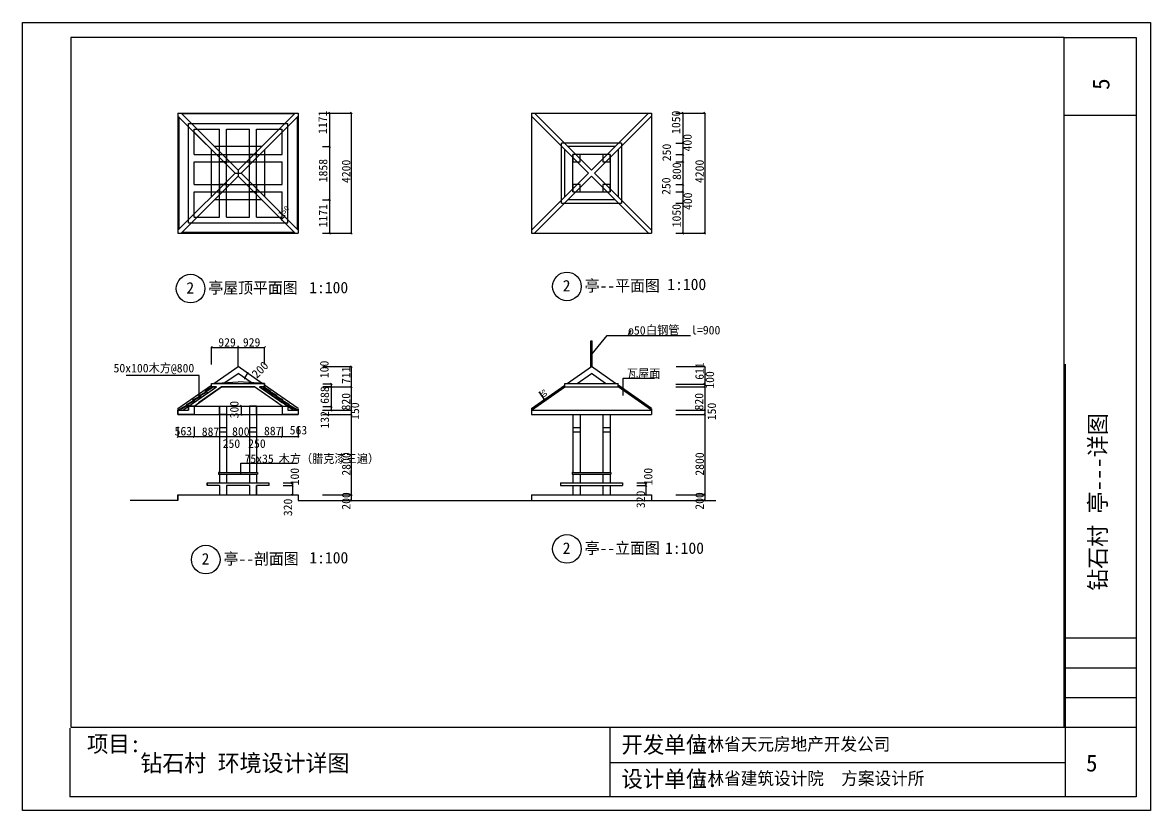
# Model space of a CAD drawing. Header units: metres. Extents: x 195460 to 277862, y -104274 to -16828.
# Drawn here: x 238437 to 277862, y -103658 to -76108 of the extents above; entities that cross this region are included whole.
import ezdxf

# ---------------------------------------------------------------- set-up
doc = ezdxf.new("R2010")
doc.units = ezdxf.units.M
for name, color, linetype in [('1', 2, 'Continuous'), ('PUB_TITLE', 7, 'Continuous'), ('SHU', 7, 'Continuous'), ('W_SH', 4, 'Continuous')]:
    doc.layers.add(name, color=color, linetype=linetype)

msp = doc.modelspace()

# ---------------------------------------------------------------- linework, layer by layer
for p, q in [((274891.17, -103178.67), (274891.17, -88058.91)), ((240085.85, -100782.07), (240085.85, -103178.67)), ((258966.71, -100782.07), (258966.71, -103178.67)), ((258966.71, -101979.1), (274891.17, -101979.1))]:
    msp.add_line(p, q)
at = {"layer": 'PUB_TITLE'}
for p, q in [((238437.39, -76108.14), (277862.39, -76108.14)), ((238437.39, -103658.14), (238437.39, -76108.14)), ((277862.39, -76108.14), (277862.39, -103658.14)), ((274851.22, -76627.42), (240125.79, -76627.42)), ((240125.79, -76627.42), (240125.79, -100742.13)), ((274851.22, -100742.13), (274851.22, -76627.42)), ((277363.64, -76627.42), (277363.64, -103178.67)), ((240125.79, -100742.13), (274851.22, -100742.13)), ((277363.64, -103178.67), (240085.85, -103178.67)), ((277862.39, -103658.14), (238437.39, -103658.14))]:
    msp.add_line(p, q, dxfattribs=at)
at = {"layer": 'SHU'}
for p, q in [((244232.58, -83111.06), (244232.58, -79636.88)), ((244232.58, -79636.88), (247706.76, -79636.88)), ((245040.75, -82196.83), (245040.75, -80551.12)), ((246792.52, -80445.05), (245146.82, -80445.05)), ((246898.59, -80551.12), (246898.59, -82196.83)), ((246792.52, -82302.89), (245146.82, -82302.89)), ((244232.58, -83111.06), (247706.76, -83111.06)), ((244614.52, -88447.9), (242060.89, -88447.9)), ((244614.52, -89267.91), (244614.52, -88447.9))]:
    msp.add_line(p, q, dxfattribs=at)
for points in [[(244432.58, -89517.38), (244258.24, -89517.38)], [(247506.76, -89517.38), (247681.1, -89517.38)]]:
    msp.add_lwpolyline(points, dxfattribs=at)
for centre in [(244310.04, -85411.71), (257464.76, -85336.58), (257464.35, -94512.21), (244842.59, -94885.49)]:
    msp.add_circle(centre, 500, dxfattribs=at)
at = {"layer": 'W_SH'}
for p, q in [((274851.22, -76627.42), (277363.64, -76627.42)), ((243869.67, -79273.97), (243869.67, -83473.97)), ((243869.67, -79273.97), (248069.67, -79273.97)), ((244919.67, -80430.04), (243869.67, -79380.04)), ((243869.67, -79380.04), (245863.6, -81373.97)), ((243897.71, -79408.08), (243897.71, -83339.86)), ((243897.71, -83339.86), (243897.71, -79408.08)), ((245969.67, -81267.91), (243975.73, -79273.97)), ((247935.56, -79302.02), (244003.78, -79302.02)), ((245969.67, -81267.91), (247963.6, -79273.97)), ((248069.67, -79380.04), (246075.73, -81373.97)), ((247706.76, -83111.06), (247706.76, -79636.88)), ((248041.62, -79408.08), (248041.62, -83339.86)), ((248069.67, -79273.97), (248069.67, -83473.97)), ((248920.95, -79273.97), (249928.96, -79273.97)), ((249167.41, -79273.97), (249167.41, -83473.97)), ((249928.96, -79273.97), (249928.96, -83473.97)), ((256223.8, -79273.97), (260423.8, -79273.97)), ((256223.8, -79273.97), (256223.8, -83473.97)), ((256223.8, -79380.04), (258217.73, -81373.97)), ((256329.86, -79273.97), (258323.8, -81267.91)), ((258323.8, -81267.91), (260317.73, -79273.97)), ((258429.86, -81373.97), (260423.8, -79380.04)), ((260423.8, -79273.97), (260423.8, -83473.97)), ((261275.08, -79273.97), (262283.08, -79273.97)), ((261521.54, -79273.97), (261521.54, -83473.97)), ((262283.08, -79273.97), (262283.08, -83473.97)), ((274851.22, -79345.74), (277363.64, -79345.74)), ((244432.58, -79836.88), (245319.67, -79836.88)), ((244432.58, -80723.97), (244432.58, -79836.88)), ((245319.67, -82911.06), (245319.67, -79836.88)), ((245569.67, -82911.06), (245569.67, -79836.88)), ((245569.67, -79836.88), (246369.67, -79836.88)), ((246369.67, -82911.06), (246369.67, -79836.88)), ((246619.67, -82911.06), (246619.67, -79836.88)), ((246619.67, -79836.88), (247506.76, -79836.88)), ((247506.76, -80723.97), (247506.76, -79836.88)), ((259373.8, -80323.97), (257273.8, -80323.97)), ((257273.8, -82423.97), (257273.8, -80323.97)), ((259373.8, -80323.97), (259373.8, -82423.97)), ((261275.08, -80323.97), (261521.54, -80323.97)), ((244432.58, -80723.97), (247506.76, -80723.97)), ((245319.67, -80973.97), (245319.67, -80723.97)), ((245319.67, -80723.97), (245569.67, -80723.97)), ((245569.67, -80723.97), (245569.67, -80973.97)), ((246369.67, -80723.97), (246369.67, -80973.97)), ((246619.67, -80723.97), (246369.67, -80723.97)), ((246619.67, -80973.97), (246619.67, -80723.97)), ((248920.95, -80445.05), (249167.41, -80445.05)), ((257394.88, -82196.83), (257394.88, -80551.12)), ((259146.65, -80445.05), (257500.94, -80445.05)), ((257673.8, -82023.97), (257673.8, -80723.97)), ((258973.8, -80723.97), (257673.8, -80723.97)), ((258973.8, -80723.97), (258973.8, -82023.97)), ((259252.71, -80551.12), (259252.71, -82196.83)), ((261275.08, -80723.97), (261521.54, -80723.97)), ((244432.58, -80973.97), (247506.76, -80973.97)), ((244432.58, -81773.97), (244432.58, -80973.97)), ((245569.67, -80973.97), (245319.67, -80973.97)), ((246369.67, -80973.97), (246619.67, -80973.97)), ((247506.76, -81773.97), (247506.76, -80973.97)), ((261275.08, -80973.97), (261521.54, -80973.97)), ((243869.67, -83367.91), (245863.6, -81373.97)), ((245969.67, -81480.04), (243975.73, -83473.97)), ((245863.6, -81373.97), (246075.73, -81373.97)), ((245969.67, -81267.91), (245969.67, -81480.04)), ((245969.67, -81480.04), (247963.6, -83473.97)), ((248069.67, -83367.91), (246075.73, -81373.97)), ((256223.8, -83367.91), (258217.73, -81373.97)), ((256329.86, -83473.97), (258323.8, -81480.04)), ((258323.8, -81480.04), (260317.73, -83473.97)), ((258429.86, -81373.97), (260423.8, -83367.91)), ((244432.58, -81773.97), (247506.76, -81773.97)), ((245569.67, -81773.97), (245319.67, -81773.97)), ((245319.67, -81773.97), (245319.67, -82023.97)), ((245569.67, -82023.97), (245569.67, -81773.97)), ((246369.67, -81773.97), (246619.67, -81773.97)), ((246369.67, -82023.97), (246369.67, -81773.97)), ((246619.67, -81773.97), (246619.67, -82023.97)), ((261275.08, -81773.97), (261521.54, -81773.97)), ((244432.58, -82911.06), (244432.58, -82023.97)), ((244432.58, -82023.97), (247506.76, -82023.97)), ((245319.67, -82023.97), (245569.67, -82023.97)), ((246619.67, -82023.97), (246369.67, -82023.97)), ((247506.76, -82911.06), (247506.76, -82023.97)), ((248920.95, -82302.89), (249167.41, -82302.89)), ((259146.65, -82302.89), (257500.94, -82302.89)), ((257673.8, -82023.97), (258973.8, -82023.97)), ((261275.08, -82023.97), (261521.54, -82023.97)), ((257273.8, -82423.97), (259373.8, -82423.97)), ((261275.08, -82423.97), (261521.54, -82423.97)), ((244432.58, -82911.06), (245319.67, -82911.06)), ((245569.67, -82911.06), (246369.67, -82911.06)), ((246619.67, -82911.06), (247506.76, -82911.06)), ((247590.68, -82888.92), (247484.62, -82994.99)), ((243869.67, -83473.97), (248069.67, -83473.97)), ((247935.56, -83445.93), (244003.78, -83445.93)), ((248920.95, -83473.97), (249928.96, -83473.97)), ((256223.8, -83473.97), (260423.8, -83473.97)), ((261275.08, -83473.97), (262283.08, -83473.97)), ((258347.87, -87697.01), (258867.82, -87052.16)), ((258867.82, -87052.16), (261790.28, -87052.16)), ((259700.83, -86879.54), (259604.04, -87030.39)), ((245040.75, -87466.43), (246898.59, -87466.43)), ((245040.75, -88069.95), (245040.75, -87466.43)), ((245969.67, -88135.9), (245969.67, -87408.18)), ((246898.59, -88069.95), (246898.59, -87466.43)), ((258298.8, -87235.9), (258348.8, -87235.9)), ((258298.8, -88153.41), (258298.8, -87235.9)), ((258348.8, -88153.41), (258348.8, -87235.9)), ((245124.96, -88727.38), (245969.67, -88135.9)), ((246814.38, -88727.38), (245969.67, -88135.9)), ((248929.57, -88135.9), (249928.96, -88135.9)), ((249928.96, -88135.9), (249928.96, -92817.38)), ((257479.08, -88727.38), (258323.8, -88135.9)), ((259168.51, -88727.38), (258323.8, -88135.9)), ((261283.7, -88135.9), (262283.08, -88135.9)), ((262283.08, -88135.9), (262283.08, -92817.38)), ((245040.75, -88727.38), (245969.67, -88672.79)), ((245513.3, -88699.61), (245969.67, -88380.06)), ((246426.03, -88699.61), (245969.67, -88380.06)), ((246898.59, -88727.38), (245969.67, -88672.79)), ((246304.88, -88370.62), (246190.16, -88534.45)), ((257827.77, -88727.38), (258323.8, -88380.06)), ((258819.82, -88727.38), (258323.8, -88380.06)), ((259429.46, -89146.46), (259429.46, -88546.6)), ((259429.46, -88546.6), (260530.23, -88546.6)), ((243869.67, -89606.34), (245040.75, -88786.34)), ((244044.01, -89667.38), (245215.09, -88847.38)), ((244418.32, -89405.29), (245215.09, -88847.38)), ((244432.58, -89517.38), (245389.44, -88847.38)), ((245389.44, -88847.38), (244592.66, -89405.29)), ((244818.18, -89003.07), (244833.72, -89028.73)), ((245077.02, -88846.39), (244819.81, -89002.08)), ((245090.93, -88873.04), (244833.72, -89028.73)), ((245040.75, -88727.38), (246898.59, -88727.38)), ((245040.75, -88847.38), (245040.75, -88727.38)), ((245040.75, -88847.38), (245040.75, -88727.38)), ((245040.75, -88727.38), (246898.59, -88727.38)), ((245040.75, -88847.38), (245215.09, -88847.38)), ((245215.09, -88847.38), (245040.75, -88847.38)), ((245075.4, -88847.38), (245090.93, -88873.04)), ((245389.44, -88847.38), (246549.9, -88847.38)), ((246549.9, -88847.38), (245389.44, -88847.38)), ((247506.76, -89517.38), (246549.9, -88847.38)), ((247346.67, -89405.29), (246549.9, -88847.38)), ((247895.32, -89667.38), (246724.24, -88847.38)), ((246724.24, -88847.38), (246898.59, -88847.38)), ((247895.32, -89667.38), (246724.24, -88847.38)), ((246898.59, -88847.38), (246724.24, -88847.38)), ((246724.24, -88847.38), (247521.02, -89405.29)), ((246898.59, -88847.38), (246898.59, -88727.38)), ((246898.59, -88727.38), (246898.59, -88847.38)), ((248069.67, -89606.34), (246898.59, -88786.34)), ((248938.11, -88847.38), (249946.11, -88847.38)), ((248938.6, -88744.54), (249225.76, -88744.54)), ((249225.76, -88847.38), (248938.6, -88847.38)), ((249225.76, -88727.38), (249225.76, -89667.38)), ((256223.8, -89606.34), (257394.88, -88786.34)), ((256223.8, -89667.38), (257394.88, -88847.38)), ((256485.47, -89023.49), (256701.91, -89332.6)), ((257394.88, -88847.38), (257394.88, -88727.38)), ((257394.88, -88727.38), (259252.71, -88727.38)), ((257394.88, -88847.38), (259252.71, -88847.38)), ((259252.71, -88847.38), (259252.71, -88727.38)), ((260423.8, -89606.34), (259252.71, -88786.34)), ((260423.8, -89667.38), (259252.71, -88847.38)), ((261275.08, -88747.38), (262283.08, -88747.38)), ((261275.08, -88847.38), (262283.08, -88847.38)), ((243869.67, -89606.34), (243869.67, -89817.38)), ((243869.67, -89667.38), (243948.98, -89611.84)), ((243869.67, -89667.38), (244232.58, -89667.38)), ((243869.67, -89817.38), (248069.67, -89817.38)), ((244232.58, -89535.34), (244232.58, -89667.38)), ((244258.24, -89517.38), (247681.1, -89517.38)), ((244432.58, -89517.38), (244432.58, -89817.38)), ((245319.67, -89517.38), (245319.67, -89817.38)), ((245319.67, -89817.38), (245319.67, -91837.38)), ((245569.67, -89517.38), (245569.67, -89817.38)), ((245569.67, -89817.38), (245569.67, -91837.38)), ((246080.45, -89517.38), (246080.45, -89817.38)), ((246369.67, -89517.38), (246369.67, -89817.38)), ((246369.67, -89817.38), (246369.67, -91837.38)), ((246619.67, -89517.38), (246619.67, -89817.38)), ((246619.67, -89817.38), (246619.67, -91837.38)), ((247506.76, -89517.38), (247506.76, -89817.38)), ((247706.76, -89535.34), (247706.76, -89667.38)), ((247706.76, -89667.38), (248069.67, -89667.38)), ((248069.67, -89667.38), (247990.35, -89611.84)), ((248069.67, -89609.64), (248069.67, -89817.38)), ((248920.95, -89667.38), (249928.96, -89667.38)), ((248920.95, -89817.38), (249928.96, -89817.38)), ((248938.6, -89535.34), (249225.76, -89535.34)), ((256223.8, -89606.34), (256223.8, -89817.38)), ((256223.8, -89667.38), (260423.8, -89667.38)), ((256223.8, -89817.38), (260423.8, -89817.38)), ((257673.8, -89817.38), (257673.8, -91837.38)), ((257923.8, -89817.38), (257923.8, -91837.38)), ((258723.8, -89817.38), (258723.8, -91837.38)), ((258973.8, -89817.38), (258973.8, -91837.38)), ((260423.8, -89609.64), (260423.8, -89817.38)), ((261275.08, -89667.38), (262283.08, -89667.38)), ((261275.08, -89817.38), (262283.08, -89817.38)), ((243869.67, -90240.6), (243869.67, -90586.23)), ((244432.58, -90240.6), (244432.58, -90586.23)), ((245319.67, -90267.38), (245569.67, -90267.38)), ((246369.67, -90267.38), (246619.67, -90267.38)), ((247506.76, -90240.6), (247506.76, -90586.23)), ((248069.67, -90240.6), (248069.67, -90586.23)), ((257673.8, -90267.38), (257923.8, -90267.38)), ((258723.8, -90267.38), (258973.8, -90267.38)), ((243869.67, -90586.23), (248069.67, -90586.23)), ((245319.67, -90417.38), (245569.67, -90417.38)), ((246369.67, -90417.38), (246619.67, -90417.38)), ((257673.8, -90417.38), (257923.8, -90417.38)), ((258723.8, -90417.38), (258973.8, -90417.38)), ((245319.67, -91837.38), (245289.67, -91837.38)), ((245289.67, -91837.38), (245289.67, -91897.38)), ((245289.67, -91837.38), (246649.67, -91837.38)), ((246067.78, -91882.07), (246067.78, -91517.31)), ((246067.78, -91517.31), (248031.7, -91517.31)), ((246619.67, -91837.38), (246649.67, -91837.38)), ((246649.67, -91837.38), (246649.67, -91897.38)), ((257643.8, -91837.38), (259003.8, -91837.38)), ((257643.8, -91837.38), (257643.8, -91897.38)), ((257673.8, -91837.38), (257643.8, -91837.38)), ((258973.8, -91837.38), (259003.8, -91837.38)), ((259003.8, -91837.38), (259003.8, -91897.38)), ((244889.67, -92197.38), (244889.67, -92297.38)), ((244889.67, -92197.38), (247049.67, -92197.38)), ((245319.67, -91897.38), (245289.67, -91897.38)), ((245289.67, -91897.38), (246649.67, -91897.38)), ((245319.67, -91897.38), (245319.67, -92197.38)), ((245569.67, -91897.38), (245569.67, -92197.38)), ((246369.67, -91897.38), (246369.67, -92197.38)), ((246619.67, -91897.38), (246649.67, -91897.38)), ((246619.67, -91897.38), (246619.67, -92197.38)), ((247049.67, -92197.38), (247049.67, -92297.38)), ((247552.05, -92197.38), (247871.75, -92197.38)), ((247871.75, -92197.38), (247871.75, -92617.38)), ((257243.8, -92197.38), (259403.8, -92197.38)), ((257243.8, -92197.38), (257243.8, -92297.38)), ((257643.8, -91897.38), (259003.8, -91897.38)), ((257673.8, -91897.38), (257643.8, -91897.38)), ((257673.8, -91897.38), (257673.8, -92197.38)), ((257923.8, -91897.38), (257923.8, -92197.38)), ((258723.8, -91897.38), (258723.8, -92197.38)), ((258973.8, -91897.38), (259003.8, -91897.38)), ((258973.8, -91897.38), (258973.8, -92197.38)), ((259403.8, -92197.38), (259403.8, -92297.38)), ((259906.18, -92197.38), (260225.88, -92197.38)), ((260225.88, -92197.38), (260225.88, -92617.38)), ((243869.67, -92617.38), (248069.67, -92617.38)), ((243869.67, -92617.38), (243869.67, -92817.38)), ((245319.67, -92297.38), (245319.67, -92617.38)), ((245569.67, -92297.38), (245569.67, -92617.38)), ((246369.67, -92297.38), (246369.67, -92617.38)), ((246619.67, -92297.38), (246619.67, -92617.38)), ((247552.05, -92297.38), (247871.75, -92297.38)), ((248069.67, -92617.38), (248069.67, -92817.38)), ((248920.95, -92617.38), (249928.96, -92617.38)), ((256223.8, -92617.38), (256223.8, -92817.38)), ((256223.8, -92617.38), (260423.8, -92617.38)), ((257243.8, -92297.38), (259403.8, -92297.38)), ((257673.8, -92297.38), (257673.8, -92617.38)), ((257923.8, -92297.38), (257923.8, -92617.38)), ((258723.8, -92297.38), (258723.8, -92617.38)), ((258973.8, -92297.38), (258973.8, -92617.38)), ((259906.18, -92297.38), (260225.88, -92297.38)), ((260423.8, -92617.38), (260423.8, -92817.38)), ((261275.08, -92617.38), (262283.08, -92617.38)), ((248870.16, -92817.38), (262674.61, -92817.38)), ((274851.22, -97628.04), (277363.64, -97628.04)), ((274851.22, -98666.07), (277363.64, -98666.07)), ((274851.22, -99704.1), (277363.64, -99704.1)), ((274851.22, -100742.13), (277363.64, -100742.13))]:
    msp.add_line(p, q, dxfattribs=at)
for points in [[(274851.22, -100742.13), (274851.22, -76627.42), (240125.79, -76627.42), (240125.79, -100742.13), (274851.22, -100742.13)], [(249197.38, -79303.96), (249140.81, -79247.4)], [(249958.9, -79303.94), (249902.34, -79247.37)], [(261551.51, -79303.96), (261494.94, -79247.4)], [(262313.03, -79303.94), (262256.46, -79247.37)], [(249197.38, -80475.02), (249140.81, -80418.46)], [(261551.51, -80353.94), (261494.94, -80297.37)], [(257673.8, -80973.97), (257923.8, -80973.97), (257923.8, -80723.97), (257673.8, -80723.97), (257673.8, -80973.97)], [(258723.8, -80973.97), (258973.8, -80973.97), (258973.8, -80723.97), (258723.8, -80723.97), (258723.8, -80973.97)], [(261551.51, -80753.94), (261494.94, -80697.37)], [(261551.51, -81003.94), (261494.94, -80947.37)], [(257673.8, -82023.97), (257923.8, -82023.97), (257923.8, -81773.97), (257673.8, -81773.97), (257673.8, -82023.97)], [(258723.8, -82023.97), (258973.8, -82023.97), (258973.8, -81773.97), (258723.8, -81773.97), (258723.8, -82023.97)], [(261551.51, -81803.94), (261494.94, -81747.37)], [(261551.51, -82053.94), (261494.94, -81997.37)], [(249197.38, -82332.86), (249140.81, -82276.29)], [(261551.51, -82453.94), (261494.94, -82397.37)], [(247484.62, -82952.6), (247484.62, -83032.6)], [(247590.68, -82846.54), (247590.68, -82926.54)], [(249197.38, -83503.94), (249140.81, -83447.37)], [(249958.93, -83503.94), (249902.36, -83447.37)], [(261551.51, -83503.94), (261494.94, -83447.37)], [(262313.05, -83503.94), (262256.48, -83447.37)], [(245070.72, -87436.46), (245014.15, -87493.03)], [(245999.64, -87436.46), (245943.07, -87493.03)], [(246928.56, -87436.46), (246871.99, -87493.03)], [(249958.93, -88165.87), (249902.36, -88109.3)], [(262313.05, -88165.87), (262256.48, -88109.3)], [(246187.46, -88492.15), (246192.56, -88571.99)], [(246302.18, -88328.32), (246307.27, -88408.16)], [(249255.73, -88774.51), (249199.16, -88717.94)], [(249255.73, -88877.35), (249199.16, -88820.78)], [(249958.93, -88877.35), (249902.36, -88820.78)], [(262313.05, -88777.35), (262256.48, -88720.78)], [(262313.05, -88877.35), (262256.48, -88820.78)], [(246110.42, -89547.35), (246053.85, -89490.78)], [(256715.37, -89296.22), (256635.84, -89287.58)], [(256744.05, -89337.17), (256664.52, -89328.54)], [(243869.67, -89817.38), (243869.67, -89667.38), (244232.58, -89667.38), (244232.58, -89535.34), (244258.24, -89517.38)], [(244432.58, -89517.38), (244432.58, -89817.38), (243869.67, -89817.38)], [(245319.67, -89817.38), (245319.67, -89517.38), (245569.67, -89517.38), (245569.67, -89817.38), (245319.67, -89817.38)], [(246110.42, -89847.35), (246053.85, -89790.78)], [(246369.67, -89817.38), (246619.67, -89817.38), (246619.67, -89517.38), (246369.67, -89517.38), (246369.67, -89817.38)], [(247506.76, -89517.38), (247506.76, -89817.38)], [(247681.1, -89517.38), (247706.76, -89535.34), (247706.76, -89667.38), (248069.67, -89667.38), (248069.67, -89817.38), (247506.76, -89817.38)], [(249255.73, -89565.31), (249199.16, -89508.74)], [(249255.73, -89697.35), (249199.16, -89640.78)], [(249958.93, -89697.35), (249902.36, -89640.78)], [(249958.93, -89847.35), (249902.36, -89790.78)], [(262313.05, -89697.35), (262256.48, -89640.78)], [(262313.05, -89847.35), (262256.48, -89790.78)], [(243899.64, -90556.26), (243843.07, -90612.83)], [(244462.55, -90556.26), (244405.98, -90612.83)], [(245349.64, -90556.26), (245293.07, -90612.83)], [(245599.64, -90556.26), (245543.07, -90612.83)], [(246399.64, -90556.26), (246343.07, -90612.83)], [(246649.64, -90556.26), (246593.07, -90612.83)], [(247536.73, -90556.26), (247480.16, -90612.83)], [(248099.64, -90556.26), (248043.07, -90612.83)], [(245319.67, -92297.38), (244889.67, -92297.38), (244889.67, -92197.38), (245319.67, -92197.38)], [(245319.67, -92197.38), (245569.67, -92197.38)], [(245569.67, -92197.38), (247049.67, -92197.38), (247049.67, -92297.38), (246619.67, -92297.38)], [(247901.72, -92227.35), (247845.15, -92170.78)], [(260255.85, -92227.35), (260199.28, -92170.78)], [(243869.67, -92817.38), (243869.67, -92617.38), (248069.67, -92617.38), (248069.67, -92817.38), (250368.24, -92817.38)], [(245319.67, -92297.38), (245319.67, -92617.38)], [(245569.67, -92297.38), (245569.67, -92617.38)], [(246369.67, -92297.38), (245569.67, -92297.38)], [(246369.67, -92297.38), (246369.67, -92617.38)], [(246619.67, -92617.38), (246619.67, -92297.38)], [(247901.72, -92327.35), (247845.15, -92270.78)], [(247901.72, -92647.35), (247845.15, -92590.78)], [(249958.93, -92647.35), (249902.36, -92590.78)], [(260255.85, -92327.35), (260199.28, -92270.78)], [(260255.85, -92647.35), (260199.28, -92590.78)], [(262313.05, -92647.35), (262256.48, -92590.78)], [(243869.67, -92817.38), (242195.39, -92817.38)], [(249958.93, -92847.35), (249902.36, -92790.78)], [(262313.05, -92847.35), (262256.48, -92790.78)]]:
    msp.add_lwpolyline(points, dxfattribs=at)
for points in [[(244614.8, -89181.82), (244600.4, -89155.64), (244863.81, -89010.67), (244878.27, -89036.96), (244614.8, -89181.82)], [(244833.72, -89028.73), (244818.25, -89003.18), (245075.4, -88847.38), (245090.93, -88873.04), (244833.72, -89028.73)], [(247105.62, -89028.73), (247121.09, -89003.18), (246863.94, -88847.38), (246848.4, -88873.04), (247105.62, -89028.73)], [(247324.54, -89181.82), (247338.93, -89155.64), (247075.53, -89010.67), (247061.07, -89036.96), (247324.54, -89181.82)], [(243963.53, -89639.03), (243949.13, -89612.85), (244212.54, -89467.88), (244227, -89494.17), (243963.53, -89639.03)], [(244187.81, -89484.11), (244173.42, -89457.93), (244436.83, -89312.96), (244451.28, -89339.25), (244187.81, -89484.11)], [(244405.62, -89330.37), (244391.23, -89304.19), (244654.64, -89159.22), (244669.09, -89185.51), (244405.62, -89330.37)], [(247533.71, -89330.37), (247548.11, -89304.19), (247284.7, -89159.22), (247270.24, -89185.51), (247533.71, -89330.37)], [(247751.52, -89484.11), (247765.92, -89457.93), (247502.51, -89312.96), (247488.06, -89339.25), (247751.52, -89484.11)], [(247975.81, -89639.03), (247990.2, -89612.85), (247726.8, -89467.88), (247712.34, -89494.17), (247975.81, -89639.03)]]:
    msp.add_lwpolyline(points, close=True, dxfattribs=at)

# ---------------------------------------------------------------- texts
for s, height, rotation, p in [('5', 589.88, 90, (276428.6, -78461.5)), ('1171', 300, 90, (249073.57, -80003.81)), ('1050', 300, 90, (261427.7, -80003.81)), ('400', 300, 90, (261827.05, -80615.62)), ('250', 300, 90, (261100.63, -80957.7)), ('1858', 300, 90, (249091.09, -81693.28)), ('4200', 300, 90, (249896.3, -81719.97)), ('800', 300, 90, (261454.13, -81610.68)), ('4200', 300, 90, (262250.43, -81719.97)), ('250', 300, 90, (261085.37, -82135.7)), ('400', 300, 90, (261840.3, -82662.05)), ('150', 180, 45.52, (247477.84, -82917.77)), ('1171', 300, 90, (249091.24, -83269.19)), ('1050', 300, 90, (261445.36, -83269.19)), ('200', 300, 44.98, (246627.64, -88568.8)), ('100', 300, 90, (249133.63, -88543.2)), ('711', 300, 90, (249895.92, -88747.91)), ('611', 300, 90, (262250.05, -88600.33)), ('100', 300, 90, (262610.18, -88910.64)), ('688', 300, 90, (249150.06, -89439.71)), ('820', 300, 90, (249891.6, -89671.74)), ('50', 180, 304.21, (256498.69, -89004.98)), ('820', 300, 90, (262233.69, -89671.21)), ('300', 300, 90, (245986.98, -89948.77)), ('150', 300, 90, (250201.52, -90001.84)), ('150', 300, 90, (262676.12, -90013.88)), ('132', 300, 90, (249150.06, -90304.46)), ('钻石村 亭---详图', 589.88, 90, (276314.88, -95974.54)), ('2800', 300, 90, (249899.39, -91952.23)), ('2800', 300, 90, (262253.52, -91952.23)), ('100', 300, 90, (248099.54, -92290.8)), ('100', 300, 90, (260453.66, -92290.8)), ('200', 300, 90, (249897.23, -93142.32)), ('320', 300, 90, (260193.49, -93088.54)), ('200', 300, 90, (262251.36, -93142.32)), ('320', 300, 90, (247861.1, -93367.79))]:
    msp.add_text(s, height=height, rotation=rotation).set_placement(p)
for s, height, p in [('o50', 300, (259603.94, -87020.47)), ('白钢管  l=900', 300, (260229.47, -87012.51)), ('929', 300, (245280.16, -87440.07)), ('929', 300, (246137.97, -87440.07)), ('50x100木方@800', 300, (241618.34, -88341.02)), ('瓦屋面', 300, (259562.34, -88534.37)), ('563', 300, (243750.85, -90544.38)), ('887', 300, (244702.08, -90563.61)), ('800', 300, (245760.52, -90557.2)), ('887', 300, (246876.68, -90537.97)), ('563', 300, (247775.18, -90509.51)), ('250', 300, (245432.49, -90980.1)), ('250', 300, (246323.61, -90980.1)), ('75x35', 300, (246197.14, -91508.69)), ('木方（腊克漆三遍）', 300, (247390.1, -91509.29)), ('项目:', 575.21, (240689.85, -101620.12)), ('开发单位：', 575.21, (259372.98, -101645.36)), ('吉林省天元房地产开发公司', 446.88, (261798.82, -101561.57)), ('钻石村 环境设计详图', 589.88, (242556.92, -102295.8)), ('5', 589.88, (275610.18, -102295.8)), ('设计单位：', 575.21, (259372.98, -102844.93)), ('吉林省建筑设计院  方案设计所', 446.88, (261798.82, -102761.14))]:
    msp.add_text(s, height=height).set_placement(p)
at = {"layer": '1'}
for s, p in [('亭屋顶平面图', (244933.03, -85583.26)), ('2', (257319.08, -85510.45)), ('亭--平面图', (258087.75, -85508.13)), ('1:100', (260974.35, -85462.1)), ('2', (244164.36, -85585.57)), ('1:100', (248458.57, -85574.79)), ('亭--立面图', (258087.35, -94686.07)), ('亭--剖面图', (245465.58, -95059.36)), ('2', (257318.68, -94686.07)), ('1:100', (260896.27, -94685.87)), ('2', (244696.91, -95059.36)), ('1:100', (248462.77, -95021.7))]:
    msp.add_text(s, height=400, rotation=0.05, dxfattribs=at).set_placement(p)

doc.saveas('drawing.dxf')
